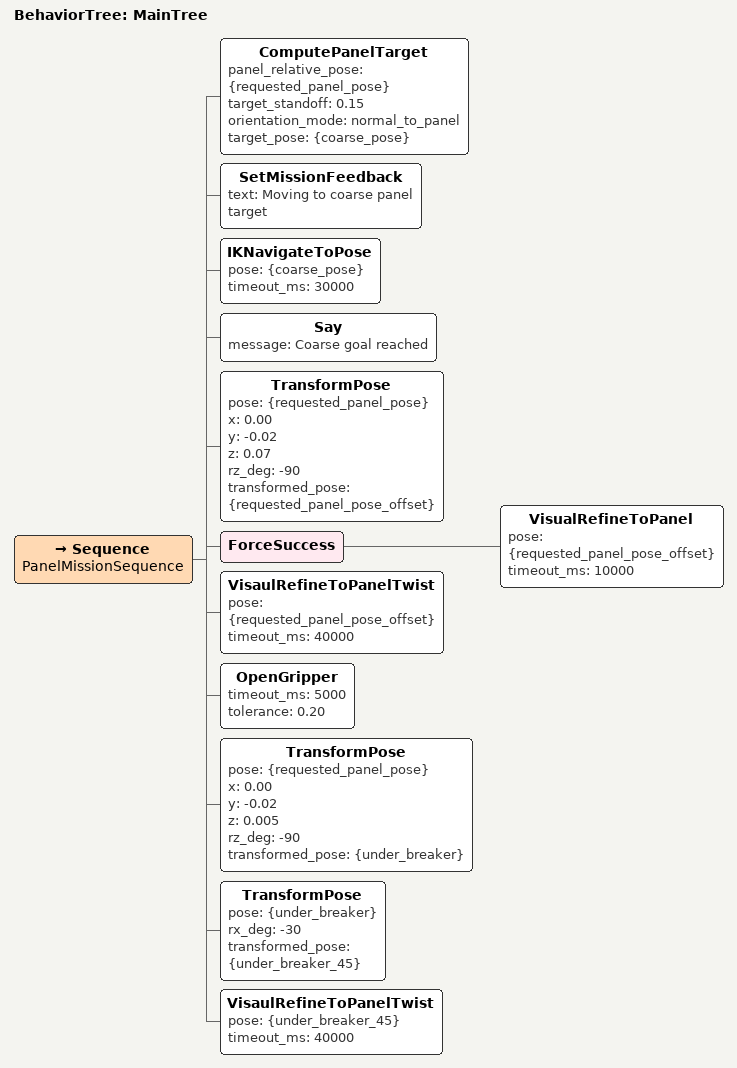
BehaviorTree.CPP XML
<root main_tree_to_execute="MainTree">
  <BehaviorTree ID="MainTree">
    <Sequence name="PanelMissionSequence">
      <ComputePanelTarget
          panel_relative_pose="{requested_panel_pose}"
          target_standoff="0.15"
          orientation_mode="normal_to_panel"
          target_pose="{coarse_pose}" />

      <SetMissionFeedback text="Moving to coarse panel target" />
      <IKNavigateToPose pose="{coarse_pose}" timeout_ms="30000" />

      <Say message="Coarse goal reached" />

      <TransformPose
        pose="{requested_panel_pose}"
        x="0.00"
        y="-0.02"
        z="0.07"
        rz_deg="-90"
        transformed_pose="{requested_panel_pose_offset}" />

      <ForceSuccess>
          <VisualRefineToPanel
            pose="{requested_panel_pose_offset}"
            timeout_ms="10000" />
      </ForceSuccess>

      <VisaulRefineToPanelTwist
        pose="{requested_panel_pose_offset}"
        timeout_ms="40000" />

      <OpenGripper timeout_ms="5000" tolerance="0.20" />

      <TransformPose
        pose="{requested_panel_pose}"
        x="0.00"
        y="-0.02"
        z="0.005"
        rz_deg="-90"
        transformed_pose="{under_breaker}" />

      <TransformPose
        pose="{under_breaker}"
        rx_deg="-30"
        transformed_pose="{under_breaker_45}" />

      <VisaulRefineToPanelTwist
        pose="{under_breaker_45}"
        timeout_ms="40000" />

    </Sequence>
  </BehaviorTree>
</root>
